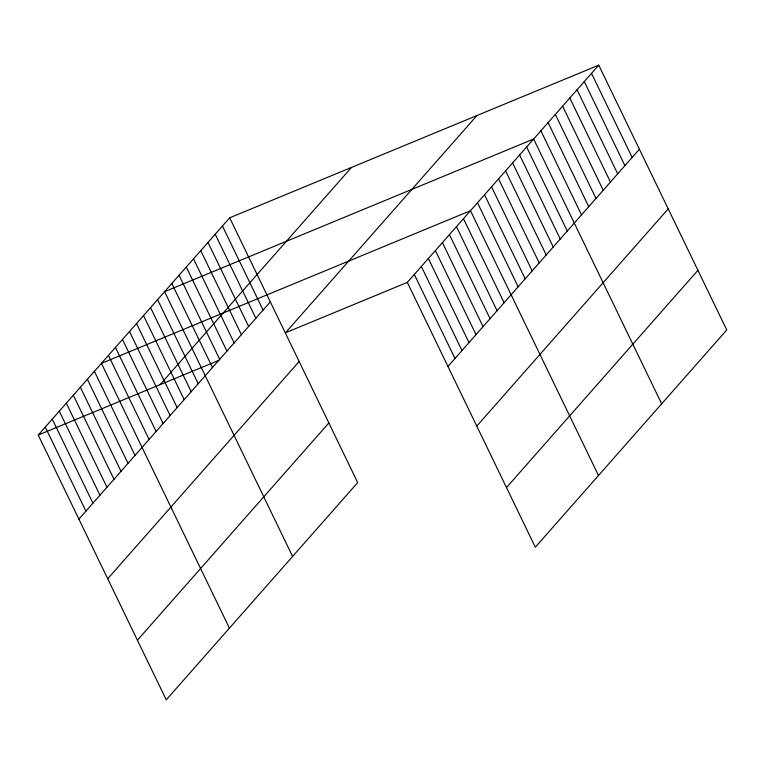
<?xml version="1.0" encoding="UTF-8"?>
<svg xmlns="http://www.w3.org/2000/svg" width="765" height="765" viewBox="0 0 765 765"><rect width="100%" height="100%" fill="white"/><g stroke="black" fill="none" stroke-linecap="round" stroke-linejoin="round"><path stroke-width="1.15" d="M229.682 217.805L357.685 482.6L166.254 699.841L38.25 435.046L229.682 217.805L598.746 65.159L726.75 329.954L535.318 547.195L407.315 282.4L598.746 65.159M160.038 384.68L351.47 167.43M78.891 519.11L270.322 301.869M476.958 115.534L285.517 332.775L407.315 282.4M107.722 578.751L299.153 361.51M137.423 640.2L328.854 422.959M447.946 366.464L639.377 149.223M476.777 426.105L668.218 208.864M506.487 487.554L697.919 270.313M38.25 435.046L218.962 360.305M591.517 73.364L632.148 157.427M584.278 81.578L624.919 165.632M577.049 89.782L617.69 173.837M569.82 97.987L610.451 182.051M562.591 106.192L603.222 190.256M555.352 114.406L595.992 198.46M548.123 122.61L588.754 206.665M540.893 130.815L581.524 214.879M661.658 403.815L533.654 139.02L164.599 291.666L292.603 556.461M526.636 146.985L567.276 231.049M519.617 154.951L560.257 239.015M512.598 162.916L553.238 246.98M505.579 170.882L546.22 254.946M498.56 178.847L539.201 262.911M491.541 186.813L532.182 270.877M484.522 194.779L525.163 278.843M477.503 202.744L518.144 286.808M598.488 475.505L470.485 210.71L101.42 363.356L229.423 628.151M463.466 218.675L504.106 302.739M456.447 226.641L497.087 310.705M449.428 234.606L490.059 318.67M442.409 242.572L483.04 326.636M435.39 250.538L476.021 334.601M428.371 258.503L469.002 342.567M421.352 266.469L461.984 350.533M414.334 274.434L454.965 358.498M222.452 226.01L263.084 310.074M215.223 234.224L255.854 318.278M207.984 242.429L248.625 326.492M200.755 250.633L241.396 334.697M193.526 258.838L234.157 342.902M186.297 267.052L226.928 351.106M179.058 275.257L219.698 359.32M171.829 283.461L212.469 367.525M157.58 299.631L198.212 383.695M150.562 307.597L191.193 391.661M143.543 315.562L184.174 399.626M136.524 323.528L177.155 407.592M129.495 331.494L170.136 415.558M122.477 339.459L163.117 423.523M115.458 347.425L156.098 431.489M108.439 355.39L149.079 439.454M94.401 371.321L135.042 455.385M87.382 379.287L128.023 463.351M80.363 387.253L121.004 471.317M73.344 395.218L113.985 479.282M66.326 403.184L106.966 487.248M59.307 411.149L99.947 495.213M52.288 419.115L92.928 503.179M45.269 427.08L85.91 511.144"/></g></svg>
